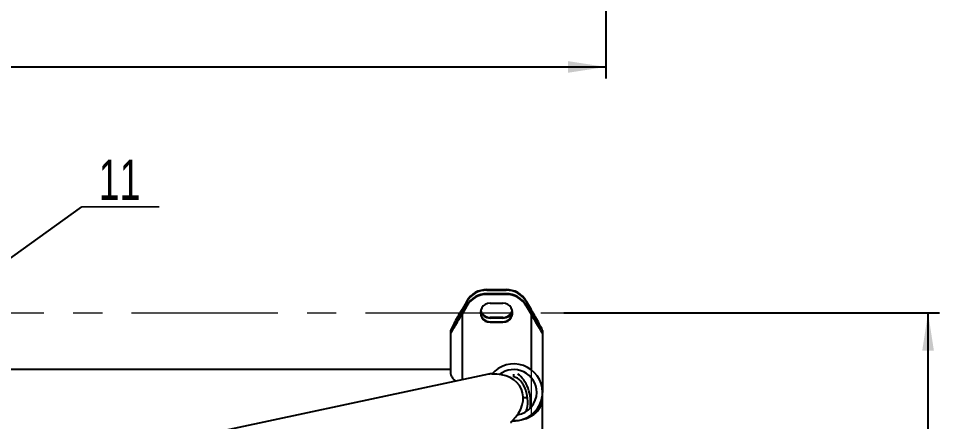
# Model space of a CAD drawing. Header units: millimetres. Extents: x -1160 to 841, y -1082 to 594.
# Drawn here: x 568.2 to 648.3, y 282.8 to 317.8 of the extents above; entities that cross this region are included whole.
import ezdxf

# ---------------------------------------------------------------- set-up
doc = ezdxf.new("R2010")
doc.units = ezdxf.units.MM
doc.linetypes.add('CENTERX2', pattern=[20.32, 12.7, -2.54, 2.54, -2.54])
doc.layers.add('FORMAT', color=7, linetype='Continuous')
doc.styles.add('SLDTEXTSTYLE1', font='TXT', dxfattribs={"width": 0.7})
doc.dimstyles.new('SLDDIMSTYLE0', dxfattribs={"dimtxt": 3.5, "dimasz": 3.302, "dimexe": 0, "dimexo": 0.0625, "dimgap": 0.875, "dimtad": 1, "dimdec": 0, "dimlfac": 5, "dimrnd": 1e-09, "dimzin": 12, "dimdsep": 46, "dimtxsty": 'SLDTEXTSTYLE1', "dimsah": 1, "dimcen": 0.09, "dimadec": 0, "dimazin": 3, "dimtfac": 1, "dimtdec": 0, "dimtofl": 0, "dimtmove": 0, "dimatfit": 3, "dimfxl": 0, "dimfrac": 2, "dimtolj": 1, "dimtzin": 12, "dimarcsym": 0})
doc.dimstyles.new('SLDDIMSTYLE3', dxfattribs={"dimtxt": 0.18, "dimasz": 3.302, "dimexe": 0, "dimexo": 0.0625, "dimgap": 0, "dimtad": 0, "dimtih": 1, "dimtoh": 1, "dimdec": 0, "dimrnd": 1e-09, "dimzin": 0, "dimdsep": 46, "dimtxsty": 'Standard', "dimsah": 1, "dimcen": 0.09, "dimadec": 0, "dimazin": 0, "dimtfac": 3.302, "dimtdec": 0, "dimtofl": 0, "dimtmove": 0, "dimatfit": 3, "dimfxl": 0, "dimfrac": 2, "dimtolj": 1, "dimtzin": 0, "dimarcsym": 0})
doc.dimstyles.new('SLDDIMSTYLE5', dxfattribs={"dimtxt": 3.5, "dimasz": 3.302, "dimexe": 0, "dimexo": 0.0625, "dimgap": 0.875, "dimtad": 1, "dimdec": 0, "dimlfac": 5, "dimrnd": 1e-09, "dimzin": 12, "dimdsep": 46, "dimtxsty": 'SLDTEXTSTYLE1', "dimsah": 1, "dimcen": 0.09, "dimadec": 0, "dimazin": 3, "dimtol": 1, "dimtp": 5, "dimtm": 5, "dimtfac": 1, "dimtdec": 0, "dimtofl": 0, "dimtmove": 0, "dimatfit": 3, "dimfxl": 0, "dimfrac": 2, "dimtolj": 1, "dimtzin": 12, "dimarcsym": 0})

# ---------------------------------------------------------------- blocks, each defined once
blk = doc.blocks.new('_D_3')
at = {"layer": 'FORMAT'}
for p, q in [((619.262, 355.935), (619.262, 312.626)), ((190.762, 355.389), (190.762, 312.626)), ((190.762, 313.626), (619.262, 313.626))]:
    blk.add_line(p, q, dxfattribs=at)
for points in [[(190.762, 313.626), (194.064, 313.118), (194.064, 314.134)], [(619.262, 313.626), (615.96, 314.134), (615.96, 313.118)]]:
    blk.add_solid(points, dxfattribs=at)
at = {"layer": 'FORMAT', "insert": (445.141, 318.138), "char_height": 3.5, "attachment_point": 1, "style": 'SLDTEXTSTYLE1'}
blk.add_mtext('2142*', dxfattribs=at)
blk = doc.blocks.new('_D_41')
at = {"layer": 'FORMAT'}
for p, q in [((615.61, 292.275), (648.262, 292.275)), ((647.262, 167.893), (647.262, 292.275)), ((613.171, 167.893), (648.262, 167.893))]:
    blk.add_line(p, q, dxfattribs=at)
for points in [[(647.262, 292.275), (646.754, 288.973), (647.77, 288.973)], [(647.262, 167.893), (647.77, 171.195), (646.754, 171.195)]]:
    blk.add_solid(points, dxfattribs=at)
at = {"layer": 'FORMAT', "attachment_point": 1, "rotation": 90, "style": 'SLDTEXTSTYLE1'}
for s, insert, char_height in [('5', (641.571, 238.689), 2), ('5', (644.207, 238.689), 2), ('+', (641.571, 237.624), 2), ('-', (644.207, 237.553), 2), ('620', (642.751, 229.338), 3.5)]:
    blk.add_mtext(s, dxfattribs=dict(at, insert=insert, char_height=char_height))
blk = doc.blocks.new('SW_NOTE_14')
at = {"color": 0, "linetype": 'Continuous', "lineweight": 0}
for p, q in [((0, 0), (6.715, 0)), ((6.715, 0), (0, 0)), ((0, 0), (6.715, 0)), ((6.715, 0), (0, 0)), ((0, 0), (6.715, 0)), ((6.715, 0), (0, 0))]:
    blk.add_line(p, q, dxfattribs=at)
at = {"color": 0, "linetype": 'Continuous', "lineweight": 0, "insert": (3.287, 4.104), "char_height": 3.5, "attachment_point": 2, "style": 'SLDTEXTSTYLE1'}
blk.add_mtext('11', dxfattribs=at)

msp = doc.modelspace()

# ---------------------------------------------------------------- linework, layer by layer
at = {"color": 7, "linetype": 'Continuous', "lineweight": 25}
for p, q in [((608.916983, 294.231935), (608.916983, 294.284199)), ((608.916983, 294.284199), (610.607582, 294.284199)), ((608.916983, 294.231935), (610.607582, 294.231935)), ((608.916983, 293.866085), (608.916983, 293.918349)), ((610.607582, 293.918349), (608.916983, 293.918349)), ((610.607582, 293.866085), (608.916983, 293.866085)), ((610.607582, 294.284199), (610.607582, 294.231935)), ((610.607582, 293.918349), (610.607582, 293.866085)), ((607.184932, 293.289677), (606.762283, 292.561637)), ((607.184932, 293.237413), (606.762283, 292.509372)), ((607.184932, 293.289677), (607.184932, 293.237413)), ((609.202283, 293.110249), (610.322283, 293.110249)), ((612.339633, 293.237413), (612.339633, 293.289677)), ((612.339633, 293.289677), (612.762283, 292.561637)), ((612.339633, 293.237413), (612.762283, 292.509372)), ((606.762283, 292.195787), (607.184932, 292.923828)), ((607.184932, 292.871563), (606.762283, 292.143523)), ((607.184932, 292.923828), (607.184932, 292.871563)), ((612.339633, 292.871563), (612.339633, 292.923828)), ((612.762283, 292.195787), (612.339633, 292.923828)), ((612.339633, 292.871563), (612.762283, 292.143523)), ((606.262283, 291.595827), (606.262283, 291.38677)), ((609.202283, 291.805301), (609.202283, 291.857566)), ((610.322283, 291.857566), (609.202283, 291.857566)), ((610.322283, 291.805301), (609.202283, 291.805301)), ((609.202283, 291.439452), (609.202283, 291.491716)), ((609.202283, 291.491716), (610.322283, 291.491716)), ((609.202283, 291.439452), (610.322283, 291.439452)), ((610.322283, 291.857566), (610.322283, 291.805301)), ((610.322283, 291.491716), (610.322283, 291.439452)), ((613.262283, 291.595827), (613.262283, 291.38677)), ((605.762283, 290.734546), (605.762283, 290.525489)), ((613.762283, 290.734546), (613.762283, 290.525489)), ((605.762283, 290.525489), (605.762283, 287.008897)), ((613.762283, 290.525489), (613.762283, 285.355634)), ((609.065904, 286.923404), (539.222644, 272.06602)), ((605.762283, 287.334689), (545.262283, 287.334689)), ((611.262283, 286.710588), (611.262283, 286.924447)), ((613.762283, 284.834689), (613.762283, 285.355634)), ((613.762283, 284.834689), (613.762283, 285.015336)), ((613.762283, 266.598559), (613.762283, 284.834689))]:
    msp.add_line(p, q, dxfattribs=at)
at = {"color": 8, "linetype": 'Continuous', "lineweight": 25}
for p, q in [((606.762283, 292.509372), (606.762283, 292.195787)), ((612.762283, 292.509372), (612.762283, 292.195787)), ((606.762283, 292.143523), (606.762283, 286.433367)), ((612.762283, 292.143523), (612.762283, 287.325249))]:
    msp.add_line(p, q, dxfattribs=at)
at = {"color": 7, "linetype": 'CENTERX2', "lineweight": 18}
msp.add_line((612.762283, 292.590887), (612.762283, 283.292917), dxfattribs=at)
at = {"color": 7, "linetype": 'Continuous', "lineweight": 25}
for centre, radius, start, end in [((608.914921, 292.282266), 2.001934, 89.94099416, 149.78681221), ((608.914921, 292.230002), 2.001934, 89.94099416, 149.78681221), ((608.914921, 291.916417), 2.001934, 89.94099416, 149.78681221), ((608.914921, 291.864152), 2.001934, 89.94099416, 149.78681221), ((610.609644, 292.282266), 2.001934, 30.21318779, 90.05900584), ((610.609644, 292.230002), 2.001934, 30.21318779, 90.05900584), ((610.609644, 291.916417), 2.001934, 30.21318779, 90.05900584), ((610.609644, 291.864152), 2.001934, 30.21318779, 90.05900584), ((609.198955, 292.27485), 0.835405, 89.77175723, 270.22824277), ((610.32561, 292.27485), 0.835405, 269.77175723, 90.22824277), ((609.200202, 292.329714), 0.838001, 181.96484123, 270.14226436), ((609.200187, 292.643692), 0.838393, 192.81206008, 270.14322746), ((609.200243, 292.696085), 0.838521, 194.65734027, 270.13936839), ((610.324032, 292.696462), 0.838898, 269.88054763, 345.32274372), ((610.324081, 292.644065), 0.838766, 269.87714157, 347.16757088), ((610.324696, 292.329369), 0.837656, 269.8348974, 358.05797999), ((611.258503, 285.320523), 2.504025, 0.80342194, 139.90791692), ((611.260557, 285.327929), 2.001917, 0.79296386, 127.95405407), ((611.278218, 285.376936), 2.484156, 267.01639505, 359.50868031), ((611.282179, 285.368728), 1.980147, 279.00663873, 359.62111342)]:
    msp.add_arc(centre, radius, start, end, dxfattribs=at)
for centre, major_axis, ratio, start_param, end_param in [((606.762283, 292.457108), (0.99897, 1.725531), 0.026293828, 1.525409927, 3.096206254), ((606.762283, 292.457108), (0.499485, 0.862766), 0.026293828, 1.525409927, 3.096206254), ((606.762283, 292.248051), (0.499485, 0.862766), 0.026293828, 3.096206254, 4.667002581), ((612.762283, 292.457108), (-0.99897, 1.725531), 0.026293828, 3.186979053, 4.75777538), ((612.762283, 292.457108), (-0.499485, 0.862766), 0.026293828, 3.186979053, 4.75777538), ((612.762283, 292.248051), (-0.499485, 0.862766), 0.026293828, 1.616182727, 3.186979053), ((606.762283, 292.248051), (0.99897, 1.725531), 0.026293828, 3.096206254, 4.667002581), ((612.762283, 292.248051), (-0.99897, 1.725531), 0.026293828, 1.616182727, 3.186979053), ((609.776022, 284.518525), (3.10979, 0.219781), 0.79754207, 1.64170122, 1.744500679), ((608.906676, 284.333594), (3.033582, 1.263848), 0.750951791, 5.192193242, 7.413095848), ((611.262283, 284.834689), (-0.303587, 1.888619), 0.622564923, 3.966083809, 6.030505475), ((611.262283, 284.834689), (-0.364304, 2.266343), 0.622564923, 4.220594832, 5.792156917), ((611.262283, 284.834689), (2.5, 0), 0.777861913, 4.670856028, 6.283185307), ((611.980515, 286.1628), (1.345567, -0.663801), 0.790902761, 5.156422893, 5.417404335), ((611.262283, 284.834689), (2.298315, 2.838649), 0.346552728, 4.1959565, 4.266423986), ((611.262283, 284.834689), (2.255487, -1.826157), 0.590486816, 5.112992279, 5.116821026)]:
    msp.add_ellipse(centre, major_axis=major_axis, ratio=ratio, start_param=start_param, end_param=end_param, dxfattribs=at)
msp.add_open_spline([(605.762283, 287.008897), (605.762594, 286.998934), (605.764711, 286.931226), (605.819262, 286.777664), (605.970717, 286.539146), (606.153092, 286.392624), (606.240527, 286.322377)], degree=3, knots=[0, 0, 0, 0, 0.05083466, 0.345483847, 0.686207362, 1, 1, 1, 1], dxfattribs=at)
at = {"layer": 'FORMAT', "linetype": 'CENTERX2', "lineweight": 18}
msp.add_line((537.413411, 292.27485), (615.609898, 292.27485), dxfattribs=at)

# ---------------------------------------------------------------- block references
at = {"color": 7, "linetype": 'Continuous', "lineweight": 0}
msp.add_blockref('SW_NOTE_14', (573.722628, 301.474292), dxfattribs=at)

# ---------------------------------------------------------------- dimensions: what is measured, and where the dimension line sits
at = {"layer": 'FORMAT'}
dim = msp.add_linear_dim(base=(619.2622825755, 313.6257654554), p1=(190.7622825755, 355.3892249806), p2=(619.2622825755, 355.934986226), dimstyle='SLDDIMSTYLE0', dxfattribs=at)
dim.commit()
dim.dimension.update_dxf_attribs({"geometry": '_D_3', "text_midpoint": (450.3687373126, 313.6257654554), "dimtype": 160})
dim = msp.add_linear_dim(base=(647.262283, 292.27485), p1=(613.171409, 167.892935), p2=(615.609898, 292.27485), angle=90, dimstyle='SLDDIMSTYLE5', dxfattribs=at)
dim.commit()
dim.dimension.update_dxf_attribs({"geometry": '_D_41', "text_midpoint": (647.262283, 234.581502), "dimtype": 160})

# ---------------------------------------------------------------- leaders
at = {"color": 7, "linetype": 'Continuous', "lineweight": 0}
msp.add_leader([(544.262283, 280.350984), (573.722628, 301.474292)], dimstyle='SLDDIMSTYLE3', dxfattribs=at)

doc.saveas('drawing.dxf')
